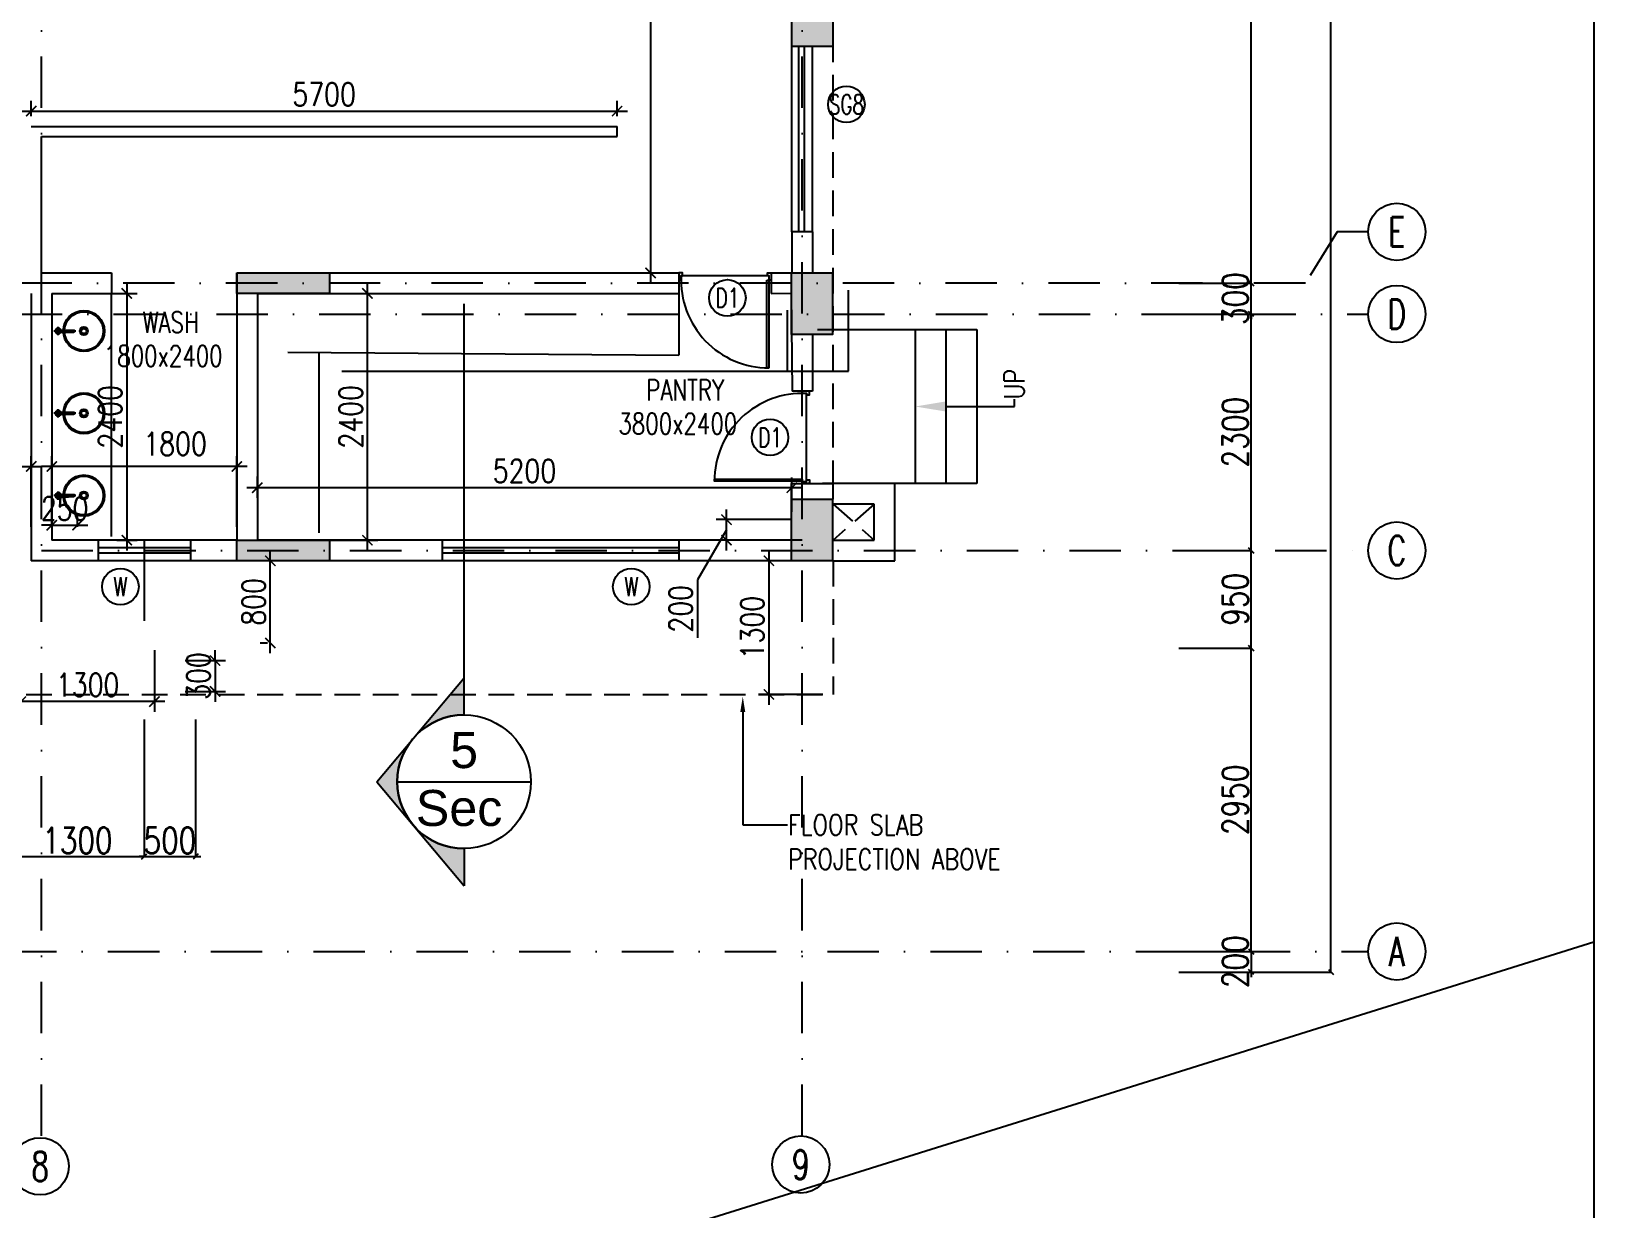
# Model space of a CAD drawing. Extents: x -32840 to 422982, y 280745 to 888746.
# Drawn here: x 241291 to 256493, y 436277 to 447730 of the extents above; entities that cross this region are included whole.
import ezdxf
from ezdxf import colors
from ezdxf.entities.mleader import LeaderData, LeaderLine
from ezdxf.enums import TextEntityAlignment as Align
from ezdxf.math import Vec2, Vec3

# ---------------------------------------------------------------- set-up
doc = ezdxf.new("R2010")
doc.units = 0
doc.header["$LTSCALE"] = 1000
doc.header["$PDMODE"] = 3
for name, pattern in [('CONTINOUS', [0]), ('DASHDOT', [1, 0.5, -0.25, 0, -0.25]), ('HIDDEN', [0.375, 0.25, -0.125]), ('HIDDEN2', [0.1875, 0.125, -0.0625]), ('STRICHPUNKTIERT', [8, 5, -1, 1, -1])]:
    doc.linetypes.add(name, pattern=pattern)
doc.layers.get('Defpoints').update_dxf_attribs({"linetype": 'HIDDEN'})
for name, color, linetype in [('A-Chejja', 5, 'HIDDEN'), ('a-dim', 3, 'Continuous'), ('A-DOOR', 1, 'Continuous'), ('a-drive(base)', 22, 'Continuous'), ('A-Duct Above', 20, 'HIDDEN2'), ('A-FL-Drop', 3, 'Continuous'), ('A-GRID', 31, 'DASHDOT'), ('A-GRID NO', 40, 'CONTINOUS'), ('A-PLINE', 2, 'Continuous'), ('A-PLUM', 11, 'Continuous'), ('A-RD', 6, 'Continuous'), ('A-STAIR', 2, 'Continuous'), ('A-Tag LVl', 2, 'Continuous'), ('A-TAG-DW', 2, 'Continuous'), ('A-TXT', 6, 'Continuous'), ('A-WALL', 7, 'CONTINOUS'), ('a-win', 1, 'Continuous'), ('S-RCWALL', 10, 'Continuous'), ('S-RCWALL HATCH', 165, 'Continuous')]:
    doc.layers.add(name, color=color, linetype=linetype)
doc.layers.add('A-Dim grid', color=3, linetype='Continuous', transparency=0.5)
doc.layers.add('A-FUR', color=33, linetype='Continuous', plot=False, transparency=0.5)
doc.styles.add('Arial', font='arial.ttf')
doc.styles.add('ROMANS', font='romans.shx', dxfattribs={"width": 0.8})
doc.dimstyles.new('A-Dim Grid', dxfattribs={"dimscale": 100, "dimtxt": 2.5, "dimasz": 0.5, "dimexe": 0, "dimexo": 0, "dimgap": 0.3, "dimtad": 1, "dimdec": 0, "dimlfac": -0.01, "dimzin": 3, "dimdsep": 46, "dimtxsty": 'ROMANS', "dimblk": 'OBLIQUE', "dimcen": 5, "dimclrd": 256, "dimclre": 8, "dimclrt": 4, "dimadec": 0, "dimazin": 0, "dimtfac": 1, "dimtdec": 0, "dimtix": 1, "dimtmove": 1, "dimatfit": 3, "dimfxl": 1, "dimfrac": 2, "dimtolj": 1, "dimtzin": 3, "dimlwd": -1, "dimarcsym": 0})
doc.dimstyles.new('dim-1', dxfattribs={"dimscale": 100, "dimtxt": 2.25, "dimasz": 1, "dimexe": 1, "dimexo": 1, "dimgap": 0.5, "dimtad": 1, "dimdec": 0, "dimzin": 3, "dimdsep": 46, "dimtxsty": 'ROMANS', "dimblk": 'ARCHTICK', "dimcen": 0.0625, "dimdle": 1, "dimclrd": 256, "dimclre": 256, "dimclrt": 6, "dimadec": 0, "dimazin": 0, "dimtfac": 1, "dimtdec": 0, "dimtix": 1, "dimtmove": 1, "dimatfit": 3, "dimfxl": 1, "dimfrac": 2, "dimtolj": 1, "dimtzin": 3, "dimarcsym": 0})

# ---------------------------------------------------------------- blocks, each defined once
blk = doc.blocks.new('RD')
at = {"style": 'ROMANS', "width": 0.75}
for tag, p in [('RT', (10.24, 14.08)), ('SZ', (10.24, 2.74))]:
    blk.add_attdef(tag, text='', height=9, dxfattribs=at).set_placement(p, align=Align.CENTER)
blk = doc.blocks.new('900 SINGLE 1')
for points in [[(43, 71), (23, 71), (23, 924), (43, 924)], [(37, 29), (37, 0), (0, 0), (0, 71), (19, 71), (19, 29)], [(863, 29), (863, 0), (900, 0), (900, 71), (881, 71), (881, 29)]]:
    blk.add_lwpolyline(points, close=True)
at = {"color": 8}
blk.add_arc((23, 71), 854, 357.1964, 90, dxfattribs=at)
at = {"layer": 'A-FL-Drop'}
blk.add_line((19, 29), (881, 29), dxfattribs=at)
blk = doc.blocks.new('A$C3499526A')
at = {"ltscale": 4}
for p, q in [((-10, -61), (-10, -194)), ((-6, -41), (-6, -106)), ((6, -41), (6, -106)), ((10, -61), (10, -194))]:
    blk.add_line(p, q, dxfattribs=at)
at = {"linetype": 'STRICHPUNKTIERT', "ltscale": 3}
for points in [[(0, -214), (0, 0)], [(-41, -41), (40, -41)]]:
    blk.add_lwpolyline(points, dxfattribs=at)
at = {"linetype": 'CONTINOUS', "ltscale": 1000}
for radius in [200, 188, 40, 25]:
    blk.add_circle((0, -291), radius, dxfattribs=at)
at = {"ltscale": 4}
blk.add_circle((0, -106), 5.6, dxfattribs=at)
for radius, start, end in [(28.5, 291.2152, 248.7848), (23.2, 296.4269, 243.5731), (5.6, 0, 180), (5.6, 180, 181.1136)]:
    blk.add_arc((0, -41), radius, start, end, dxfattribs=at)
for points in [[(-10, -194), (-10, -194), (-10, -194), (-10, -194)], [(10, -194), (10, -194), (10, -194), (10, -194)]]:
    blk.add_open_spline(points, degree=3, dxfattribs=at)
for points, knots in [([(0, -202), (-1, -202), (-3, -202), (-6, -201), (-8, -199), (-10, -197), (-10, -195), (-10, -194)], [0, 0, 0, 0, 3.21136, 6.324489, 9.271752, 12.043239, 14.630497, 14.630497, 14.630497, 14.630497]), ([(10, -194), (10, -195), (10, -197), (8, -199), (6, -201), (3, -202), (1, -202), (0, -202)], [0, 0, 0, 0, 2.587258, 5.358745, 8.306008, 11.419137, 14.630497, 14.630497, 14.630497, 14.630497])]:
    blk.add_open_spline(points, degree=3, knots=knots, dxfattribs=at)
blk = doc.blocks.new('TAG-DOOR-WINOW')
blk.add_circle((0, 0), 2.37)
at = {"color": 6, "style": 'ROMANS', "width": 0.7}
blk.add_attdef('DW', text='', height=2.5, dxfattribs=at).set_placement((0, 0), align=Align.MIDDLE_CENTER)
blk = doc.blocks.new('TAG-SEC-TAIL')
for p, q in [((25, 0), (25, 4)), ((22, 0), (22, 3)), ((0, 0), (25, 0))]:
    blk.add_line(p, q)
blk = doc.blocks.new('TAG-SEC')
blk.add_line((-6.5, 0), (6.5, 0))
blk.add_circle((0, 0), 6.5)
at = {"color": 6, "style": 'Arial'}
blk.add_attdef('88', text='', height=3.5, dxfattribs=at).set_placement((0, 3.08), align=Align.MIDDLE_CENTER)
at = {"color": 6, "style": 'ROMANS', "width": 0.708488}
blk.add_attdef('X8-X-8888', text='', height=1.75, dxfattribs=at).set_placement((-5.58, -2.55), (5.58, -2.55), align=Align.FIT)
blk = doc.blocks.new('TAG-SEC-ARROW')
h = blk.add_hatch(color=256)
h.paths.add_polyline_path([(-10.11, 0), (-6.5, 0, -0.2206), (-4.2, 4.96)])
h.paths.add_polyline_path([(0, 8.49), (-4.16, 5, -0.175251), (0, 6.5, -0.175251), (4.16, 5)])
h.paths.add_polyline_path([(4.2, 4.96, -0.2206), (6.5, 0), (10.11, 0)])
for p, q in [((0, 8.49), (-10.11, 0)), ((0, 8.49), (10.11, 0)), ((-6.5, 0), (-10.11, 0)), ((6.5, 0), (46.5, 0))]:
    blk.add_line(p, q)
blk.add_arc((0, 0), 6.5, 0, 180)
blk = doc.blocks.new('A$Ce1edbb18')
at = {"layer": 'A-Tag LVl', "xscale": 100.0000000000005, "yscale": 100.0000000000005, "zscale": 100.0000000000005, "rotation": 90}
blk.add_blockref('TAG-SEC-ARROW', (31812, -12050), dxfattribs=at)
at = {"layer": 'A-Tag LVl', "xscale": 100, "yscale": 100, "zscale": 100}
blk.add_blockref('TAG-SEC', (31812, -12050), dxfattribs=at).add_auto_attribs({'88': '5'})
at = {"layer": 'A-Tag LVl'}
ref = blk.add_blockref('TAG-SEC', (31812, -12050), dxfattribs=dict(at, xscale=100, yscale=100, zscale=100))
ref.add_attrib('88', '5', dxfattribs={"layer": '0', "color": 6, "height": 350, "style": 'Arial'}).set_placement((31812, -11742), align=Align.MIDDLE_CENTER)
ref.add_attrib('X8-X-8888', 'Sec', dxfattribs={"layer": '0', "color": 6, "height": 350, "rotation": 360, "style": 'Arial'}).set_placement((31763, -12305), align=Align.MIDDLE_CENTER)
blk = doc.blocks.new('_ArchTick')
at = {"color": 0, "linetype": 'ByBlock', "const_width": 0.15}
blk.add_lwpolyline([(-0.5, -0.5), (0.5, 0.5)], dxfattribs=at)
blk = doc.blocks.new('*D2489')
at = {"layer": 'a-dim', "lineweight": -2, "transparency": 16777216}
for p, q in [((247317, 459180), (247317, 445280)), ((248130, 459080), (247217, 459080)), ((245558, 445380), (247417, 445380))]:
    blk.add_line(p, q, dxfattribs=at)
at = {"layer": 'Defpoints', "color": 0, "transparency": 16777216}
for p in [(248230, 459080), (245458, 445380), (247317, 445380)]:
    blk.add_point(p, dxfattribs=at)
at = {"layer": 'a-dim', "lineweight": -2, "transparency": 16777216, "xscale": 100, "yscale": 100, "zscale": 100}
for p, rotation in [((247317, 459080), 90), ((247317, 445380), 270)]:
    blk.add_blockref('_ArchTick', p, dxfattribs=dict(at, rotation=rotation))
at = {"layer": 'a-dim', "color": 6, "transparency": 16777216, "insert": (247154, 452230), "char_height": 225, "attachment_point": 5, "rotation": 90, "style": 'ROMANS'}
blk.add_mtext('\\A1;13700', dxfattribs=at)
blk = doc.blocks.new('*D2491')
at = {"layer": 'a-dim', "lineweight": -2, "transparency": 16777216}
for p, q in [((238591, 442880), (238591, 443597)), ((241291, 442909), (241291, 443597)), ((238491, 443497), (241391, 443497))]:
    blk.add_line(p, q, dxfattribs=at)
at = {"layer": 'Defpoints', "color": 0, "transparency": 16777216}
for p in [(241291, 443497), (238591, 442780), (241291, 442809)]:
    blk.add_point(p, dxfattribs=at)
at = {"layer": 'a-dim', "lineweight": -2, "transparency": 16777216, "xscale": 100, "yscale": 100, "zscale": 100, "rotation": 180}
blk.add_blockref('_ArchTick', (238591, 443497), dxfattribs=at)
at = {"layer": 'a-dim', "lineweight": -2, "transparency": 16777216, "xscale": 100, "yscale": 100, "zscale": 100}
blk.add_blockref('_ArchTick', (241291, 443497), dxfattribs=at)
at = {"layer": 'a-dim', "color": 6, "transparency": 16777216, "insert": (239941, 443659), "char_height": 225, "attachment_point": 5, "style": 'ROMANS'}
blk.add_mtext('\\A1;2701', dxfattribs=at)
blk = doc.blocks.new('*D2492')
at = {"layer": 'a-dim', "lineweight": -2, "transparency": 16777216}
for p, q in [((241491, 442909), (241491, 443597)), ((243291, 442909), (243291, 443597)), ((243391, 443497), (241391, 443497))]:
    blk.add_line(p, q, dxfattribs=at)
at = {"layer": 'Defpoints', "color": 0, "transparency": 16777216}
for p in [(241491, 443497), (241491, 442809), (243291, 442809)]:
    blk.add_point(p, dxfattribs=at)
at = {"layer": 'a-dim', "lineweight": -2, "transparency": 16777216, "xscale": 100, "yscale": 100, "zscale": 100, "rotation": 180}
blk.add_blockref('_ArchTick', (241491, 443497), dxfattribs=at)
at = {"layer": 'a-dim', "lineweight": -2, "transparency": 16777216, "xscale": 100, "yscale": 100, "zscale": 100}
blk.add_blockref('_ArchTick', (243291, 443497), dxfattribs=at)
at = {"layer": 'a-dim', "color": 6, "transparency": 16777216, "insert": (242691, 443717), "char_height": 225, "attachment_point": 5, "style": 'ROMANS'}
blk.add_mtext('\\A1;1800', dxfattribs=at)
blk = doc.blocks.new('*D2493')
at = {"layer": 'a-dim', "lineweight": -2, "transparency": 16777216}
for p, q in [((242221, 445280), (242221, 442680)), ((241994, 445180), (242321, 445180)), ((242123, 442780), (242321, 442780))]:
    blk.add_line(p, q, dxfattribs=at)
at = {"layer": 'Defpoints', "color": 0, "transparency": 16777216}
for p in [(241894, 445180), (242023, 442780), (242221, 442780)]:
    blk.add_point(p, dxfattribs=at)
at = {"layer": 'a-dim', "lineweight": -2, "transparency": 16777216, "xscale": 100, "yscale": 100, "zscale": 100}
for p, rotation in [((242221, 445180), 90), ((242221, 442780), 270)]:
    blk.add_blockref('_ArchTick', p, dxfattribs=dict(at, rotation=rotation))
at = {"layer": 'a-dim', "color": 6, "transparency": 16777216, "insert": (242059, 443980), "char_height": 225, "attachment_point": 5, "rotation": 90, "style": 'ROMANS'}
blk.add_mtext('\\A1;2400', dxfattribs=at)
blk = doc.blocks.new('*D2517')
at = {"layer": 'a-dim', "lineweight": -2, "transparency": 16777216}
for p, q in [((248691, 442980), (247955, 442980)), ((248055, 442680), (248055, 443080)), ((248055, 442880), (247772, 442394)), ((248691, 442780), (247955, 442780)), ((247772, 442394), (247772, 441831))]:
    blk.add_line(p, q, dxfattribs=at)
at = {"layer": 'Defpoints', "color": 0, "transparency": 16777216}
for p in [(248055, 442980), (248791, 442980), (248791, 442780)]:
    blk.add_point(p, dxfattribs=at)
at = {"layer": 'a-dim', "lineweight": -2, "transparency": 16777216, "xscale": 100, "yscale": 100, "zscale": 100}
for p, rotation in [((248055, 442980), 90), ((248055, 442780), 270)]:
    blk.add_blockref('_ArchTick', p, dxfattribs=dict(at, rotation=rotation))
at = {"layer": 'a-dim', "color": 6, "transparency": 16777216, "insert": (247610, 442113), "char_height": 225, "attachment_point": 5, "rotation": 90, "style": 'ROMANS'}
blk.add_mtext('\\A1;200', dxfattribs=at)
blk = doc.blocks.new('_Oblique')
at = {"color": 0, "linetype": 'ByBlock', "lineweight": -2}
blk.add_line((-0.5, -0.5), (0.5, 0.5), dxfattribs=at)
at = {"color": 0, "linetype": 'ByBlock'}
blk.add_line((-0.5, -0.5), (0.5, 0.5), dxfattribs=at)
blk = doc.blocks.new('*D2634')
at = {"layer": 'A-Dim grid', "color": 8, "lineweight": -2, "transparency": 16777216}
for p, q in [((252456, 438780), (253160, 438780)), ((252456, 438580), (253160, 438580))]:
    blk.add_line(p, q, dxfattribs=at)
at = {"layer": 'A-Dim grid', "transparency": 16777216}
for p, q in [((253160, 438780), (253160, 438830)), ((253160, 438780), (253160, 438580)), ((253160, 438580), (253160, 438530))]:
    blk.add_line(p, q, dxfattribs=at)
at = {"layer": 'Defpoints', "color": 0, "transparency": 16777216}
for p in [(252456, 438780), (252456, 438580), (253160, 438580)]:
    blk.add_point(p, dxfattribs=at)
at = {"layer": 'A-Dim grid', "transparency": 16777216, "xscale": 50, "yscale": 50, "zscale": 50}
for p, rotation in [((253160, 438780), 270), ((253160, 438580), 90)]:
    blk.add_blockref('_Oblique', p, dxfattribs=dict(at, rotation=rotation))
at = {"layer": 'A-Dim grid', "color": 4, "transparency": 16777216, "insert": (253005, 438680), "char_height": 250, "attachment_point": 5, "rotation": 90, "style": 'ROMANS'}
blk.add_mtext('\\A1;200', dxfattribs=at)
blk = doc.blocks.new('*D2635')
at = {"layer": 'A-Dim grid', "color": 8, "lineweight": -2, "transparency": 16777216}
for p, q in [((252456, 441730), (253160, 441730)), ((252456, 438780), (253160, 438780))]:
    blk.add_line(p, q, dxfattribs=at)
at = {"layer": 'A-Dim grid', "transparency": 16777216}
blk.add_line((253160, 438780), (253160, 441730), dxfattribs=at)
at = {"layer": 'Defpoints', "color": 0, "transparency": 16777216}
for p in [(252456, 441730), (253160, 441730), (252456, 438780)]:
    blk.add_point(p, dxfattribs=at)
at = {"layer": 'A-Dim grid', "transparency": 16777216, "xscale": 50, "yscale": 50, "zscale": 50}
for p, rotation in [((253160, 441730), 90), ((253160, 438780), 270)]:
    blk.add_blockref('_Oblique', p, dxfattribs=dict(at, rotation=rotation))
at = {"layer": 'A-Dim grid', "color": 4, "transparency": 16777216, "insert": (253005, 440255), "char_height": 250, "attachment_point": 5, "rotation": 90, "style": 'ROMANS'}
blk.add_mtext('\\A1;2950', dxfattribs=at)
blk = doc.blocks.new('*D2636')
at = {"layer": 'A-Dim grid', "color": 8, "lineweight": -2, "transparency": 16777216}
for p, q in [((252456, 442680), (253160, 442680)), ((252456, 441730), (253160, 441730))]:
    blk.add_line(p, q, dxfattribs=at)
at = {"layer": 'A-Dim grid', "transparency": 16777216}
blk.add_line((253160, 441730), (253160, 442680), dxfattribs=at)
at = {"layer": 'Defpoints', "color": 0, "transparency": 16777216}
for p in [(252456, 442680), (253160, 442680), (252456, 441730)]:
    blk.add_point(p, dxfattribs=at)
at = {"layer": 'A-Dim grid', "transparency": 16777216, "xscale": 50, "yscale": 50, "zscale": 50}
for p, rotation in [((253160, 442680), 90), ((253160, 441730), 270)]:
    blk.add_blockref('_Oblique', p, dxfattribs=dict(at, rotation=rotation))
at = {"layer": 'A-Dim grid', "color": 4, "transparency": 16777216, "insert": (253005, 442205), "char_height": 250, "attachment_point": 5, "rotation": 90, "style": 'ROMANS'}
blk.add_mtext('\\A1;950', dxfattribs=at)
blk = doc.blocks.new('*D2637')
at = {"layer": 'A-Dim grid', "color": 8, "lineweight": -2, "transparency": 16777216}
for p, q in [((252531, 444980), (253160, 444980)), ((252531, 442680), (253160, 442680))]:
    blk.add_line(p, q, dxfattribs=at)
at = {"layer": 'A-Dim grid', "transparency": 16777216}
blk.add_line((253160, 442680), (253160, 444980), dxfattribs=at)
at = {"layer": 'Defpoints', "color": 0, "transparency": 16777216}
for p in [(252531, 444980), (253160, 444980), (252531, 442680)]:
    blk.add_point(p, dxfattribs=at)
at = {"layer": 'A-Dim grid', "transparency": 16777216, "xscale": 50, "yscale": 50, "zscale": 50}
for p, rotation in [((253160, 444980), 90), ((253160, 442680), 270)]:
    blk.add_blockref('_Oblique', p, dxfattribs=dict(at, rotation=rotation))
at = {"layer": 'A-Dim grid', "color": 4, "transparency": 16777216, "insert": (253005, 443830), "char_height": 250, "attachment_point": 5, "rotation": 90, "style": 'ROMANS'}
blk.add_mtext('\\A1;2300', dxfattribs=at)
blk = doc.blocks.new('*D2638')
at = {"layer": 'A-Dim grid', "color": 8, "lineweight": -2, "transparency": 16777216}
for p, q in [((252456, 451080), (253160, 451080)), ((252456, 445280), (253160, 445280))]:
    blk.add_line(p, q, dxfattribs=at)
at = {"layer": 'A-Dim grid', "transparency": 16777216}
blk.add_line((253160, 445280), (253160, 451080), dxfattribs=at)
at = {"layer": 'Defpoints', "color": 0, "transparency": 16777216}
for p in [(252456, 451080), (253160, 451080), (252456, 445280)]:
    blk.add_point(p, dxfattribs=at)
at = {"layer": 'A-Dim grid', "transparency": 16777216, "xscale": 50, "yscale": 50, "zscale": 50}
for p, rotation in [((253160, 451080), 90), ((253160, 445280), 270)]:
    blk.add_blockref('_Oblique', p, dxfattribs=dict(at, rotation=rotation))
at = {"layer": 'A-Dim grid', "color": 4, "transparency": 16777216, "insert": (253005, 448180), "char_height": 250, "attachment_point": 5, "rotation": 90, "style": 'ROMANS'}
blk.add_mtext('\\A1;5800', dxfattribs=at)
blk = doc.blocks.new('*D2640')
at = {"layer": 'A-Dim grid', "color": 8, "lineweight": -2, "transparency": 16777216}
for p, q in [((253398, 459180), (253936, 459180)), ((253167, 438580), (253936, 438580))]:
    blk.add_line(p, q, dxfattribs=at)
at = {"layer": 'A-Dim grid', "transparency": 16777216}
blk.add_line((253936, 438580), (253936, 459180), dxfattribs=at)
at = {"layer": 'Defpoints', "color": 0, "transparency": 16777216}
for p in [(253398, 459180), (253936, 459180), (253167, 438580)]:
    blk.add_point(p, dxfattribs=at)
at = {"layer": 'A-Dim grid', "transparency": 16777216, "xscale": 50, "yscale": 50, "zscale": 50}
for p, rotation in [((253936, 459180), 90), ((253936, 438580), 270)]:
    blk.add_blockref('_Oblique', p, dxfattribs=dict(at, rotation=rotation))
at = {"layer": 'A-Dim grid', "color": 4, "transparency": 16777216, "insert": (253781, 448880), "char_height": 250, "attachment_point": 5, "rotation": 90, "style": 'ROMANS'}
blk.add_mtext('\\A1;20600', dxfattribs=at)
blk = doc.blocks.new('*D2642')
at = {"layer": 'A-Dim grid', "color": 8, "lineweight": -2, "transparency": 16777216}
for p, q in [((252531, 445280), (253160, 445280)), ((252531, 444980), (253160, 444980))]:
    blk.add_line(p, q, dxfattribs=at)
at = {"layer": 'A-Dim grid', "transparency": 16777216}
for p, q in [((253160, 445280), (253160, 445330)), ((253160, 444980), (253160, 445280)), ((253160, 444980), (253160, 444930))]:
    blk.add_line(p, q, dxfattribs=at)
at = {"layer": 'Defpoints', "color": 0, "transparency": 16777216}
for p in [(252531, 445280), (253160, 445280), (252531, 444980)]:
    blk.add_point(p, dxfattribs=at)
at = {"layer": 'A-Dim grid', "transparency": 16777216, "xscale": 50, "yscale": 50, "zscale": 50}
for p, rotation in [((253160, 445280), 270), ((253160, 444980), 90)]:
    blk.add_blockref('_Oblique', p, dxfattribs=dict(at, rotation=rotation))
at = {"layer": 'A-Dim grid', "color": 4, "transparency": 16777216, "insert": (253005, 445130), "char_height": 250, "attachment_point": 5, "rotation": 90, "style": 'ROMANS'}
blk.add_mtext('\\A1;300', dxfattribs=at)
blk = doc.blocks.new('*D2668')
at = {"layer": 'A-Dim grid', "color": 8, "lineweight": -2, "transparency": 16777216}
for p, q in [((241090, 441036), (241090, 439704)), ((242390, 441036), (242390, 439704))]:
    blk.add_line(p, q, dxfattribs=at)
at = {"layer": 'A-Dim grid', "transparency": 16777216}
blk.add_line((241090, 439704), (242390, 439704), dxfattribs=at)
at = {"layer": 'Defpoints', "color": 0, "transparency": 16777216}
for p in [(241090, 441036), (242390, 441036), (242390, 439704)]:
    blk.add_point(p, dxfattribs=at)
at = {"layer": 'A-Dim grid', "transparency": 16777216, "xscale": 50, "yscale": 50, "zscale": 50, "rotation": 180}
blk.add_blockref('_Oblique', (241090, 439704), dxfattribs=at)
at = {"layer": 'A-Dim grid', "transparency": 16777216, "xscale": 50, "yscale": 50, "zscale": 50}
blk.add_blockref('_Oblique', (242390, 439704), dxfattribs=at)
at = {"layer": 'A-Dim grid', "color": 4, "transparency": 16777216, "insert": (241740, 439859), "char_height": 250, "attachment_point": 5, "style": 'ROMANS'}
blk.add_mtext('\\A1;1300', dxfattribs=at)
blk = doc.blocks.new('*D2669')
at = {"layer": 'A-Dim grid', "color": 8, "lineweight": -2, "transparency": 16777216}
for p, q in [((242390, 441036), (242390, 439704)), ((242890, 441036), (242890, 439704))]:
    blk.add_line(p, q, dxfattribs=at)
at = {"layer": 'A-Dim grid', "transparency": 16777216}
for p, q in [((242390, 439704), (242340, 439704)), ((242390, 439704), (242890, 439704)), ((242890, 439704), (242940, 439704))]:
    blk.add_line(p, q, dxfattribs=at)
at = {"layer": 'Defpoints', "color": 0, "transparency": 16777216}
for p in [(242390, 441036), (242890, 441036), (242890, 439704)]:
    blk.add_point(p, dxfattribs=at)
at = {"layer": 'A-Dim grid', "transparency": 16777216, "xscale": 50, "yscale": 50, "zscale": 50}
blk.add_blockref('_Oblique', (242390, 439704), dxfattribs=at)
at = {"layer": 'A-Dim grid', "transparency": 16777216, "xscale": 50, "yscale": 50, "zscale": 50, "rotation": 180}
blk.add_blockref('_Oblique', (242890, 439704), dxfattribs=at)
at = {"layer": 'A-Dim grid', "color": 4, "transparency": 16777216, "insert": (242640, 439859), "char_height": 250, "attachment_point": 5, "style": 'ROMANS'}
blk.add_mtext('\\A1;500', dxfattribs=at)
blk = doc.blocks.new('*D2523')
at = {"layer": 'a-dim', "lineweight": -2, "transparency": 16777216}
for p, q in [((243390, 443291), (248791, 443291)), ((243490, 443399), (243490, 443191)), ((248691, 443055), (248691, 443391))]:
    blk.add_line(p, q, dxfattribs=at)
at = {"layer": 'Defpoints', "color": 0, "transparency": 16777216}
for p in [(243490, 443499), (248691, 443291), (248691, 442955)]:
    blk.add_point(p, dxfattribs=at)
at = {"layer": 'a-dim', "lineweight": -2, "transparency": 16777216, "xscale": 100, "yscale": 100, "zscale": 100, "rotation": 180}
blk.add_blockref('_ArchTick', (243490, 443291), dxfattribs=at)
at = {"layer": 'a-dim', "lineweight": -2, "transparency": 16777216, "xscale": 100, "yscale": 100, "zscale": 100}
blk.add_blockref('_ArchTick', (248691, 443291), dxfattribs=at)
at = {"layer": 'a-dim', "color": 6, "transparency": 16777216, "insert": (246090, 443454), "char_height": 225, "attachment_point": 5, "style": 'ROMANS'}
blk.add_mtext('\\A1;5200', dxfattribs=at)
blk = doc.blocks.new('*D2524')
at = {"layer": 'a-dim', "lineweight": -2, "transparency": 16777216}
for p, q in [((244562, 442680), (244562, 445280)), ((243591, 445180), (244662, 445180)), ((243591, 442780), (244662, 442780))]:
    blk.add_line(p, q, dxfattribs=at)
at = {"layer": 'Defpoints', "color": 0, "transparency": 16777216}
for p in [(243491, 445180), (244562, 445180), (243491, 442780)]:
    blk.add_point(p, dxfattribs=at)
at = {"layer": 'a-dim', "lineweight": -2, "transparency": 16777216, "xscale": 100, "yscale": 100, "zscale": 100}
for p, rotation in [((244562, 445180), 90), ((244562, 442780), 270)]:
    blk.add_blockref('_ArchTick', p, dxfattribs=dict(at, rotation=rotation))
at = {"layer": 'a-dim', "color": 6, "transparency": 16777216, "insert": (244400, 443980), "char_height": 225, "attachment_point": 5, "rotation": 90, "style": 'ROMANS'}
blk.add_mtext('\\A1;2400', dxfattribs=at)
blk = doc.blocks.new('*D2525')
at = {"layer": 'a-dim', "lineweight": -2, "transparency": 16777216}
for p, q in [((243617, 441680), (243617, 442680)), ((243590, 442580), (243517, 442580)), ((243590, 441780), (243517, 441780))]:
    blk.add_line(p, q, dxfattribs=at)
at = {"layer": 'Defpoints', "color": 0, "transparency": 16777216}
for p in [(243617, 442580), (243690, 442580), (243690, 441780)]:
    blk.add_point(p, dxfattribs=at)
at = {"layer": 'a-dim', "lineweight": -2, "transparency": 16777216, "xscale": 100, "yscale": 100, "zscale": 100}
for p, rotation in [((243617, 442580), 90), ((243617, 441780), 270)]:
    blk.add_blockref('_ArchTick', p, dxfattribs=dict(at, rotation=rotation))
at = {"layer": 'a-dim', "color": 6, "transparency": 16777216, "insert": (243455, 442180), "char_height": 225, "attachment_point": 5, "rotation": 90, "style": 'ROMANS'}
blk.add_mtext('\\A1;800', dxfattribs=at)
blk = doc.blocks.new('*D2526')
at = {"layer": 'a-dim', "lineweight": -2, "transparency": 16777216}
for p, q in [((241190, 441709), (241190, 441110)), ((242490, 441709), (242490, 441110)), ((242590, 441210), (241090, 441210))]:
    blk.add_line(p, q, dxfattribs=at)
at = {"layer": 'Defpoints', "color": 0, "transparency": 16777216}
for p in [(241190, 441809), (242490, 441809), (241190, 441210)]:
    blk.add_point(p, dxfattribs=at)
at = {"layer": 'a-dim', "lineweight": -2, "transparency": 16777216, "xscale": 100, "yscale": 100, "zscale": 100, "rotation": 180}
blk.add_blockref('_ArchTick', (241190, 441210), dxfattribs=at)
at = {"layer": 'a-dim', "lineweight": -2, "transparency": 16777216, "xscale": 100, "yscale": 100, "zscale": 100}
blk.add_blockref('_ArchTick', (242490, 441210), dxfattribs=at)
at = {"layer": 'a-dim', "color": 6, "transparency": 16777216, "insert": (241840, 441373), "char_height": 225, "attachment_point": 5, "style": 'ROMANS'}
blk.add_mtext('\\A1;1300', dxfattribs=at)
blk = doc.blocks.new('*D2529')
at = {"layer": 'a-dim', "lineweight": -2, "transparency": 16777216}
for p, q in [((241491, 442909), (241491, 443026)), ((241741, 442909), (241741, 443026)), ((241491, 442926), (241391, 442926)), ((241491, 442926), (241741, 442926)), ((241741, 442926), (241841, 442926))]:
    blk.add_line(p, q, dxfattribs=at)
at = {"layer": 'Defpoints', "color": 0, "transparency": 16777216}
for p in [(241741, 442926), (241491, 442809), (241741, 442809)]:
    blk.add_point(p, dxfattribs=at)
at = {"layer": 'a-dim', "lineweight": -2, "transparency": 16777216, "xscale": 100, "yscale": 100, "zscale": 100}
blk.add_blockref('_ArchTick', (241491, 442926), dxfattribs=at)
at = {"layer": 'a-dim', "lineweight": -2, "transparency": 16777216, "xscale": 100, "yscale": 100, "zscale": 100, "rotation": 180}
blk.add_blockref('_ArchTick', (241741, 442926), dxfattribs=at)
at = {"layer": 'a-dim', "color": 6, "transparency": 16777216, "insert": (241616, 443088), "char_height": 225, "attachment_point": 5, "style": 'ROMANS'}
blk.add_mtext('\\A1;250', dxfattribs=at)
blk = doc.blocks.new('*D2544')
at = {"layer": 'a-dim', "lineweight": -2, "transparency": 16777216}
for p, q in [((242790, 441609), (243180, 441609)), ((243080, 441609), (243080, 441709)), ((243080, 441609), (243080, 441309)), ((242790, 441309), (243180, 441309)), ((243080, 441309), (243080, 441209))]:
    blk.add_line(p, q, dxfattribs=at)
at = {"layer": 'Defpoints', "color": 0, "transparency": 16777216}
for p in [(242690, 441609), (242690, 441309), (243080, 441309)]:
    blk.add_point(p, dxfattribs=at)
at = {"layer": 'a-dim', "lineweight": -2, "transparency": 16777216, "xscale": 100, "yscale": 100, "zscale": 100}
for p, rotation in [((243080, 441609), 270), ((243080, 441309), 90)]:
    blk.add_blockref('_ArchTick', p, dxfattribs=dict(at, rotation=rotation))
at = {"layer": 'a-dim', "color": 6, "transparency": 16777216, "insert": (242918, 441459), "char_height": 225, "attachment_point": 5, "rotation": 90, "style": 'ROMANS'}
blk.add_mtext('\\A1;300', dxfattribs=at)
blk = doc.blocks.new('*D2719')
at = {"layer": 'a-dim', "lineweight": -2, "transparency": 16777216}
for p, q in [((248468, 442680), (248468, 441180)), ((248992, 442580), (248368, 442580)), ((248992, 441280), (248368, 441280))]:
    blk.add_line(p, q, dxfattribs=at)
at = {"layer": 'Defpoints', "color": 0, "transparency": 16777216}
for p in [(249092, 442580), (248468, 441280), (249092, 441280)]:
    blk.add_point(p, dxfattribs=at)
at = {"layer": 'a-dim', "lineweight": -2, "transparency": 16777216, "xscale": 100, "yscale": 100, "zscale": 100}
for p, rotation in [((248468, 442580), 90), ((248468, 441280), 270)]:
    blk.add_blockref('_ArchTick', p, dxfattribs=dict(at, rotation=rotation))
at = {"layer": 'a-dim', "color": 6, "transparency": 16777216, "insert": (248306, 441930), "char_height": 225, "attachment_point": 5, "rotation": 90, "style": 'ROMANS'}
blk.add_mtext('\\A1;1300', dxfattribs=at)
blk = doc.blocks.new('*D2727')
at = {"layer": 'a-dim', "lineweight": -2, "transparency": 16777216}
for p, q in [((241191, 446954), (247091, 446954)), ((241291, 446905), (241291, 447054)), ((246991, 446905), (246991, 447054))]:
    blk.add_line(p, q, dxfattribs=at)
at = {"layer": 'Defpoints', "color": 0, "transparency": 16777216}
for p in [(246991, 446954), (241291, 446805), (246991, 446805)]:
    blk.add_point(p, dxfattribs=at)
at = {"layer": 'a-dim', "lineweight": -2, "transparency": 16777216, "xscale": 100, "yscale": 100, "zscale": 100, "rotation": 180}
blk.add_blockref('_ArchTick', (241291, 446954), dxfattribs=at)
at = {"layer": 'a-dim', "lineweight": -2, "transparency": 16777216, "xscale": 100, "yscale": 100, "zscale": 100}
blk.add_blockref('_ArchTick', (246991, 446954), dxfattribs=at)
at = {"layer": 'a-dim', "color": 6, "transparency": 16777216, "insert": (244141, 447117), "char_height": 225, "attachment_point": 5, "style": 'ROMANS'}
blk.add_mtext('\\A1;5700', dxfattribs=at)
blk = doc.blocks.new('Tag-Stair-No')
blk.add_circle((0, 0), 1.369)
at = {"color": 6, "style": 'ROMANS', "width": 0.7}
blk.add_attdef('SN', text='', height=1.4, dxfattribs=at).set_placement((0, -0.003), align=Align.MIDDLE)
blk = doc.blocks.new('GR')
at = {"layer": 'A-GRID'}
for p, q in [((243969, 436985), (243969, 465812)), ((251369, 436985), (251369, 465830)), ((228668, 444980), (256876, 444980)), ((234968, 442680), (256876, 442680)), ((213612, 438780), (256876, 438780))]:
    blk.add_line(p, q, dxfattribs=at)
blk.add_lwpolyline([(256876, 445780), (256573, 445780), (256264, 445280), (239367, 445280)], dxfattribs=at)
at = {"layer": 'A-GRID NO', "xscale": 203.2, "yscale": 203.2, "zscale": 203.2}
for p, values in [((257154, 445780), {'SN': 'E'}), ((257154, 444980), {'SN': 'D'}), ((257154, 442680), {'SN': 'C'}), ((257154, 438780), {'SN': 'A'}), ((243955, 436690), {'SN': '8'}), ((251355, 436707), {'SN': '9'})]:
    blk.add_blockref('Tag-Stair-No', p, dxfattribs=at).add_auto_attribs(values)
blk = doc.blocks.new('A$C9cf7992f')
at = {"layer": 'S-RCWALL HATCH'}
for points in [[(35000, -4900), (35400, -4900), (35400, -4300), (35000, -4300)], [(34997, -7700), (35397, -7700), (35397, -7100), (34997, -7100)], [(34997, -9300), (35397, -9300), (35397, -9900), (34997, -9900)]]:
    blk.add_hatch(color=253, dxfattribs=at).paths.add_polyline_path(points)
h = blk.add_hatch(color=253, dxfattribs=at)
h.paths.add_polyline_path([(29601, -9700), (30501, -9700), (30501, -9900), (29601, -9900)])
h.paths.add_polyline_path([(29601, -7100), (30501, -7100), (30501, -7300), (29601, -7300)])
at = {"layer": 'S-RCWALL'}
for points in [[(35000, -4300), (35400, -4300), (35400, -4900), (35000, -4900)], [(29601, -7100), (30501, -7100), (30501, -7300), (29601, -7300)], [(34997, -7100), (35397, -7100), (35397, -7700), (34997, -7700)], [(34997, -9300), (35397, -9300), (35397, -9900), (34997, -9900)], [(29601, -9700), (30501, -9700), (30501, -9900), (29601, -9900)]]:
    blk.add_lwpolyline(points, close=True, dxfattribs=at)

msp = doc.modelspace()

# ---------------------------------------------------------------- linework, layer by layer
for p, q in [((246991.3, 446705.5), (246991.3, 446805.4)), ((241391.3, 445380.4), (241391.3, 446706.3)), ((249692.7, 442580.4), (249692.7, 443330.4)), ((249492.7, 443130.4), (249092.7, 443130.4)), ((249492.7, 442780.4), (249492.7, 443130.4)), ((249092.7, 442780.4), (249492.7, 442780.4)), ((249092.7, 442580.4), (249692.7, 442580.4))]:
    msp.add_line(p, q)
msp.add_lwpolyline([(203615.8, 472889.3), (256492.7, 472889.3), (256492.7, 425315.5), (203615.8, 425315.5)], close=True)
at = {"layer": 'A-Chejja'}
for p, q in [((249090.6, 458180.4), (249090.6, 443180.4)), ((249091.8, 442580.4), (249091.8, 441280.4)), ((238990.6, 441280.4), (249091.8, 441280.4))]:
    msp.add_line(p, q, dxfattribs=at)
at = {"layer": 'a-drive(base)'}
msp.add_line((256492.7, 438869.6), (247609.9, 436092.4), dxfattribs=at)
at = {"layer": 'A-Duct Above', "ltscale": 2}
for p, q in [((249492.7, 443130.4), (249092.7, 442780.4)), ((249092.7, 443130.4), (249492.7, 442780.4))]:
    msp.add_line(p, q, dxfattribs=at)
at = {"layer": 'A-FUR', "linetype": 'Continuous'}
for p, q in [((247590.6, 445180.4), (247590.6, 444580.4)), ((243788.9, 444608.9), (247590.6, 444580.4)), ((244089.9, 444608.9), (244089.9, 442850.3))]:
    msp.add_line(p, q, dxfattribs=at)
at = {"layer": 'A-PLINE'}
msp.add_line((242391.3, 442780.4), (242391.3, 441994.3), dxfattribs=at)
at = {"layer": 'A-PLUM'}
msp.add_line((242072, 442814.4), (242072, 445185.4), dxfattribs=at)
at = {"layer": 'A-STAIR'}
for p, q in [((248940.6, 444830.4), (250490.6, 444830.4)), ((249890.6, 444830.4), (249890.6, 443330.4)), ((250190.6, 444830.4), (250190.6, 443330.4)), ((250490.6, 444830.4), (250490.6, 443330.4)), ((250490.6, 443330.4), (248990.6, 443330.4))]:
    msp.add_line(p, q, dxfattribs=at)
at = {"layer": 'A-WALL'}
for p, q in [((241291.3, 446805.4), (246991.3, 446805.4)), ((241391.3, 446706.3), (246991.3, 446705.5)), ((248689.4, 445780.2), (248689.4, 445380.4)), ((248890.6, 445780.2), (248689.4, 445780.2)), ((241391.3, 445380.4), (242072, 445380.4)), ((242072, 445380.4), (242072, 445179.9)), ((243291.3, 445380.4), (243291.3, 442780.4)), ((243291.3, 445380.4), (247590.6, 445380.4)), ((247590.6, 445380.4), (247590.6, 445180.4)), ((248490.6, 445380.4), (248687.9, 445380.4)), ((248490.6, 445380.4), (248490.6, 445180.4)), ((241291.3, 445180.4), (241291.3, 442580.4)), ((241491.3, 445179.9), (241491.3, 442780.4)), ((241491.3, 445179.9), (242072, 445179.9)), ((243491.3, 445180.4), (243491.3, 442780.4)), ((243491.3, 445180.4), (247590.6, 445180.4)), ((248490.6, 445180.4), (248684.9, 445181.9)), ((248684.9, 445180.4), (248692.7, 444230.4)), ((248890.6, 444780.3), (248890.6, 444230.4)), ((248890.6, 444230.4), (248692.7, 444230.4)), ((243291.3, 442780.4), (241491.3, 442780.4)), ((241941.3, 442780.4), (241941.3, 442580.4)), ((242841.3, 442780.4), (242841.3, 442580.4)), ((245290.6, 442780.4), (243491.3, 442780.4)), ((245290.6, 442780.4), (245290.6, 442580.4)), ((248790.6, 442780.4), (247590.6, 442780.4)), ((247590.6, 442780.4), (247590.6, 442580.4)), ((245290.6, 442580.4), (241291.3, 442580.4)), ((248690.6, 442580.4), (247590.6, 442580.4))]:
    msp.add_line(p, q, dxfattribs=at)
for points in [[(248890.6, 445780.2), (248890.6, 445380.3)], [(248688.6, 443180.4), (248688.6, 443330.4), (249090.6, 443330.4), (249090.6, 443180.4)]]:
    msp.add_lwpolyline(points, dxfattribs=at)
at = {"layer": 'a-win'}
for p, q in [((248690.6, 445780.2), (248690.6, 447580.2)), ((248760, 445780.2), (248760, 447580.2)), ((248815, 445780.2), (248815, 447580.2)), ((248890.6, 445780.2), (248890.6, 447580.2)), ((242841.3, 442780.4), (241941.3, 442780.4)), ((242841.3, 442705.4), (241941.3, 442705.4)), ((247590.6, 442780.4), (245290.6, 442780.4)), ((247590.6, 442705.4), (245290.6, 442705.4)), ((242841.3, 442655.4), (241941.3, 442655.4)), ((242841.3, 442580.4), (241941.3, 442580.4)), ((247590.6, 442655.4), (245290.6, 442655.4)), ((247590.6, 442580.4), (245290.6, 442580.4))]:
    msp.add_line(p, q, dxfattribs=at)

# ---------------------------------------------------------------- block references
msp.add_blockref('A$Ce1edbb18', (213690.6, 452480.4))
at = {"layer": 'A-DOOR'}
for p, rotation in [((248490.6, 445380.4), 180), ((248861.9, 443330.4), 89.99999999999999)]:
    msp.add_blockref('900 SINGLE 1', p, dxfattribs=dict(at, rotation=rotation))
at = {"layer": 'A-GRID NO'}
msp.add_blockref('GR', (-2577.2, 0), dxfattribs=at)
at = {"layer": 'A-PLUM', "rotation": 89.99999999999999}
for p in [(241512.2, 444814.4), (241512.2, 444014.4), (241512.2, 443214.4)]:
    msp.add_blockref('A$C3499526A', p, dxfattribs=at)
at = {"layer": 'A-RD'}
ref = msp.add_blockref('RD', (242234.9, 444389.8), dxfattribs=dict(at, xscale=29.00000000000004, yscale=29.00000000000004, zscale=29.00000000000004, rotation=359.9999973745004))
ref.add_attrib('RT', 'WASH', dxfattribs={"height": 203, "rotation": 360, "style": 'ROMANS', "width": 0.75}).set_placement((242646.9, 444798), align=Align.CENTER)
ref.add_attrib('SZ', '1800x2400', dxfattribs={"height": 203, "rotation": 360, "style": 'ROMANS', "width": 0.75}).set_placement((242575.4, 444469.3), align=Align.CENTER)
ref = msp.add_blockref('RD', (247241, 443732), dxfattribs=dict(at, xscale=29.00000000000003, yscale=29.00000000000003, zscale=29.00000000000003, rotation=359.9999973745004))
ref.add_attrib('RT', 'PANTRY', dxfattribs={"height": 203, "rotation": 360, "style": 'ROMANS', "width": 0.75}).set_placement((247653, 444140.2), align=Align.CENTER)
ref.add_attrib('SZ', '3800x2400', dxfattribs={"height": 203, "rotation": 360, "style": 'ROMANS', "width": 0.75}).set_placement((247581.6, 443811.5), align=Align.CENTER)
at = {"layer": 'A-Tag LVl', "ltscale": 25, "xscale": 197.222389832288, "yscale": 197.222389832288, "zscale": 197.222389832288}
msp.add_blockref('TAG-SEC-TAIL', (244311.4, 444424.3), dxfattribs=at)
at = {"layer": 'A-TAG-DW'}
ref = msp.add_blockref('TAG-DOOR-WINOW', (249222, 447019), dxfattribs=dict(at, xscale=75, yscale=75, zscale=75, rotation=334.3000000001243))
ref.add_attrib('DW', 'SG8', dxfattribs={"layer": '0', "color": 6, "height": 187.5, "style": 'ROMANS', "width": 0.7}).set_placement((249222, 447019), align=Align.MIDDLE_CENTER)
ref = msp.add_blockref('TAG-DOOR-WINOW', (248064.2, 445136.7), dxfattribs=dict(at, xscale=75, yscale=75, zscale=75, rotation=334.3000000001243))
ref.add_attrib('DW', 'D1', dxfattribs={"layer": '0', "color": 6, "height": 187.5, "style": 'ROMANS', "width": 0.7}).set_placement((248064.2, 445136.7), align=Align.MIDDLE_CENTER)
ref = msp.add_blockref('TAG-DOOR-WINOW', (248478.8, 443780), dxfattribs=dict(at, xscale=75, yscale=75, zscale=75, rotation=334.3000000001243))
ref.add_attrib('DW', 'D1', dxfattribs={"layer": '0', "color": 6, "height": 187.5, "style": 'ROMANS', "width": 0.7}).set_placement((248478.8, 443780), align=Align.MIDDLE_CENTER)
ref = msp.add_blockref('TAG-DOOR-WINOW', (242158.6, 442328.1), dxfattribs=dict(at, xscale=75, yscale=75, zscale=75, rotation=334.3000000001243))
ref.add_attrib('DW', 'W', dxfattribs={"layer": '0', "color": 6, "height": 187.5, "style": 'ROMANS', "width": 0.7}).set_placement((242158.6, 442328.1), align=Align.MIDDLE_CENTER)
ref = msp.add_blockref('TAG-DOOR-WINOW', (247128.5, 442328.1), dxfattribs=dict(at, xscale=75, yscale=75, zscale=75, rotation=334.3000000001243))
ref.add_attrib('DW', 'W', dxfattribs={"layer": '0', "color": 6, "height": 187.5, "style": 'ROMANS', "width": 0.7}).set_placement((247128.5, 442328.1), align=Align.MIDDLE_CENTER)
at = {"layer": 'S-RCWALL'}
msp.add_blockref('A$C9cf7992f', (213690.6, 452480.4), dxfattribs=at)

# ---------------------------------------------------------------- dimensions: what is measured, and where the dimension line sits
at = {"layer": 'a-dim'}
for base, p1, p2, picture, middle in [((247317, 445380.4), (248230.1, 459080.4), (245457.7, 445380.4), '*D2489', (247154.5, 452230.4)), ((242221.1075, 442780.3592), (241893.7312, 445179.88), (242022.6212, 442780.3592), '*D2493', (242058.6075, 443980.1196)), ((244562.2, 445180.4), (243491.3, 442780.4), (243491.3, 445180.4), '*D2524', (244399.7, 443980.4)), ((243617.1, 442580.2), (243689.8, 441780.2), (243689.8, 442580.2), '*D2525', (243454.6, 442180.2)), ((248468.1, 441280.4), (249091.8, 442580.4), (249091.8, 441280.4), '*D2719', (248305.6, 441930.4)), ((243080.5, 441308.9), (242690.3, 441608.9), (242690.3, 441308.9), '*D2544', (242918, 441458.9))]:
    dim = msp.add_linear_dim(base=base, p1=p1, p2=p2, angle=90, dimstyle='dim-1', dxfattribs=at)
    dim.commit()
    dim.dimension.update_dxf_attribs({"geometry": picture, "text_midpoint": middle})
dim = msp.add_aligned_dim(p1=(241291.3, 446805.4), p2=(246991.3, 446805.4), distance=148.9, dimstyle='dim-1', dxfattribs=at)
dim.commit()
dim.dimension.update_dxf_attribs({"geometry": '*D2727', "text_midpoint": (244141.3, 447116.8)})
for base, p1, p2, picture, middle in [((241291.3, 443497), (238590.6, 442780.4), (241291.3, 442808.9), '*D2491', (239941, 443659.5)), ((248690.6, 443291.5), (243490.3, 443499.2), (248690.6, 442955.4), '*D2523', (246090.5, 443454)), ((241741.3, 442925.6), (241491.3, 442808.9), (241741.3, 442808.9), '*D2529', (241616.3, 443088.1)), ((241190.3, 441210.4), (242490.3, 441808.9), (241190.3, 441808.9), '*D2526', (241840.3, 441372.9))]:
    dim = msp.add_linear_dim(base=base, p1=p1, p2=p2, dimstyle='dim-1', dxfattribs=at)
    dim.commit()
    dim.dimension.update_dxf_attribs({"geometry": picture, "text_midpoint": middle})
dim = msp.add_linear_dim(base=(241491.3, 443497), p1=(243291.3, 442808.9), p2=(241491.3, 442808.9), dimstyle='dim-1', dxfattribs=at)
dim.commit()
dim.dimension.update_dxf_attribs({"geometry": '*D2492', "text_midpoint": (242691.3, 443554.5), "dimtype": 160})
dim = msp.add_linear_dim(base=(248055.5, 442980.4), p1=(248790.6, 442780.4), p2=(248790.6, 442980.4), angle=90, dimstyle='dim-1', dxfattribs=at)
dim.commit()
dim.dimension.update_dxf_attribs({"geometry": '*D2517', "text_midpoint": (247772.4, 442344.1), "dimtype": 160})
at = {"layer": 'A-Dim grid'}
for base, p1, p2, picture, middle in [((253936.4, 459180.4), (253167.4, 438580.4), (253398.4, 459180.4), '*D2640', (253781.4, 448880.4)), ((253160.1, 451080.4), (252456.2, 445280.4), (252456.2, 451080.4), '*D2638', (253005.1, 448180.4)), ((253160.1, 445280.4), (252531.2, 444980.4), (252531.2, 445280.4), '*D2642', (253005.1, 445130.4)), ((253160.1, 444980.4), (252531.2, 442680.4), (252531.2, 444980.4), '*D2637', (253005.1, 443830.4)), ((253160.119745, 442680.3592211), (252456.156198, 441730.3592211), (252456.156198, 442680.3592211), '*D2636', (253005.119745, 442205.3592211)), ((253160.119745, 441730.3592211), (252456.156198, 438780.3592221), (252456.156198, 441730.3592211), '*D2635', (253005.119745, 440255.3592216)), ((253160.1, 438580.4), (252456.2, 438780.4), (252456.2, 438580.4), '*D2634', (253005.1, 438680.4))]:
    dim = msp.add_linear_dim(base=base, p1=p1, p2=p2, angle=90, dimstyle='A-Dim Grid', dxfattribs=at)
    dim.commit()
    dim.dimension.update_dxf_attribs({"geometry": picture, "text_midpoint": middle})
for base, p1, p2, picture, middle in [((242390.3, 439704.4), (241090.3, 441035.8), (242390.3, 441035.8), '*D2668', (241740.3, 439859.4)), ((242890.3, 439704.4), (242390.3, 441035.8), (242890.3, 441035.8), '*D2669', (242640.3, 439859.4))]:
    dim = msp.add_linear_dim(base=base, p1=p1, p2=p2, dimstyle='A-Dim Grid', dxfattribs=at)
    dim.commit()
    dim.dimension.update_dxf_attribs({"geometry": picture, "text_midpoint": middle})

# ---------------------------------------------------------------- leaders
at = {"layer": 'A-STAIR', "color": 3}
ml = msp.add_multileader_mtext('Standard', dxfattribs=at)
ml.set_content('UP', color=3, style='ROMANS')
ml.set_leader_properties()
ml.build(insert=Vec2(0, 0))
ml.multileader.update_dxf_attribs({"text_right_attachment_type": 6, "dogleg_length": 50, "arrow_head_size": 300})
ctx = ml.context
ctx.base_point, ctx.char_height, ctx.arrow_head_size, ctx.landing_gap_size, ctx.plane_origin, ctx.plane_x_axis, ctx.plane_y_axis = Vec3(250855.7, 444153), 200, 300, 0.09, Vec3(248350.6, 505240.4), Vec3(0, 1), Vec3(-1, 0)
ctx.right_attachment, ctx.text_align_type = 6, 1
notes = []
notes.append((ctx, [(0, (1, 1, 0), (250855.7, 444081.6), (0, 1), 71.5, [(0, [(249890.6, 444080.4)], 0, [])])]))
ctx.mtext.insert, ctx.mtext.text_direction, ctx.mtext.rotation, ctx.mtext.alignment, ctx.mtext.flow_direction = Vec3(250755.7, 444298.9), Vec3(0, 1), 1.5707963, 2, 5
at = {"layer": 'A-TXT'}
ml = msp.add_multileader_mtext('Standard', dxfattribs=at)
ml.set_content('FLOOR SLAB\\PPROJECTION ABOVE', color=256, style='ROMANS')
ml.set_leader_properties()
ml.build(insert=Vec2(0, 0))
ml.multileader.update_dxf_attribs({"dogleg_length": 50, "arrow_head_size": 150})
ctx = ml.context
ctx.base_point, ctx.char_height, ctx.arrow_head_size, ctx.plane_origin = Vec3(248650.2, 440010.2), 200, 150, Vec3(255699.8, 439365.2)
notes.append((ctx, [(0, (1, 1, 0), (248213.6, 440010.2), (1, 0), 436.7, [(0, [(248213.6, 441257.6)], 0, [])])]))
ctx.mtext.insert, ctx.mtext.flow_direction = Vec3(248652.2, 440110.2), 5
for ctx, leaders in notes:
    for number, flags, end, landing, length, lines in leaders:
        leader = LeaderData()
        leader.index, (leader.has_last_leader_line, leader.has_dogleg_vector, leader.attachment_direction) = number, flags
        leader.last_leader_point, leader.dogleg_vector, leader.dogleg_length = Vec3(end), Vec3(landing), length
        for number, points, colour, breaks in lines:
            line = LeaderLine()
            line.index, line.vertices, line.color, line.breaks = number, Vec3.list(points), colors.encode_raw_color(colour), breaks
            leader.lines.append(line)
        ctx.leaders.append(leader)

doc.saveas('drawing.dxf')
